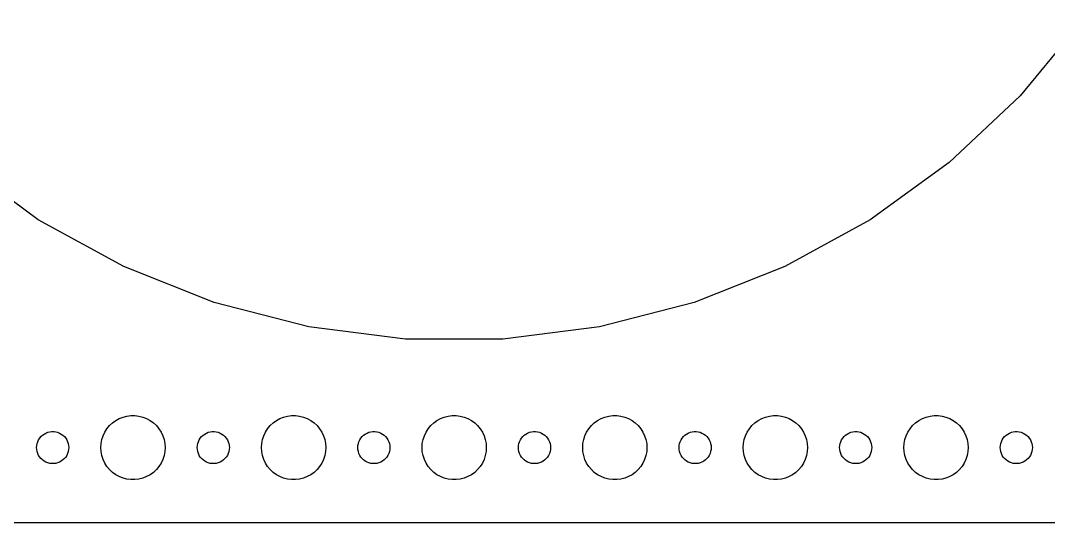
# Model space of a CAD drawing. Header units: metres. Extents: x -382 to 382, y -89 to 89.
# Drawn here: x -190.5 to -94.5, y -89.5 to -42.6 of the extents above; entities that cross this region are included whole.
import ezdxf

# ---------------------------------------------------------------- set-up
doc = ezdxf.new("R2010")
doc.units = ezdxf.units.M

msp = doc.modelspace()

# ---------------------------------------------------------------- linework, layer by layer
for p, q in [((-91.3463, -42.6144), (-97.1498, -49.6297)), ((-97.1498, -49.6297), (-103.787, -55.8622)), ((-188.847, -61.2138), (-196.213, -55.8622)), ((-103.787, -55.8622), (-111.153, -61.2138)), ((-180.869, -65.6), (-188.847, -61.2138)), ((-111.153, -61.2138), (-119.131, -65.6)), ((-172.404, -68.9516), (-180.869, -65.6)), ((-119.131, -65.6), (-127.596, -68.9516)), ((-163.585, -71.2158), (-172.404, -68.9516)), ((-127.596, -68.9516), (-136.415, -71.2158)), ((-154.552, -72.3569), (-163.585, -71.2158)), ((-136.415, -71.2158), (-145.448, -72.3569)), ((-145.448, -72.3569), (-154.552, -72.3569)), ((-181.277, -79.7855), (-180.927, -79.6468)), ((-180.927, -79.6468), (-180.562, -79.5531)), ((-180.562, -79.5531), (-180.188, -79.5059)), ((-180.188, -79.5059), (-179.812, -79.5059)), ((-179.812, -79.5059), (-179.438, -79.5531)), ((-179.438, -79.5531), (-179.073, -79.6468)), ((-179.073, -79.6468), (-178.723, -79.7855)), ((-166.277, -79.7855), (-165.927, -79.6468)), ((-165.927, -79.6468), (-165.562, -79.5531)), ((-165.562, -79.5531), (-165.188, -79.5059)), ((-165.188, -79.5059), (-164.812, -79.5059)), ((-164.812, -79.5059), (-164.438, -79.5531)), ((-164.438, -79.5531), (-164.073, -79.6468)), ((-164.073, -79.6468), (-163.723, -79.7855)), ((-151.277, -79.7855), (-150.927, -79.6468)), ((-150.927, -79.6468), (-150.562, -79.5531)), ((-150.562, -79.5531), (-150.188, -79.5059)), ((-150.188, -79.5059), (-149.812, -79.5059)), ((-149.812, -79.5059), (-149.438, -79.5531)), ((-149.438, -79.5531), (-149.073, -79.6468)), ((-149.073, -79.6468), (-148.723, -79.7855)), ((-136.277, -79.7855), (-135.927, -79.6468)), ((-135.927, -79.6468), (-135.562, -79.5531)), ((-135.562, -79.5531), (-135.188, -79.5059)), ((-135.188, -79.5059), (-134.812, -79.5059)), ((-134.812, -79.5059), (-134.438, -79.5531)), ((-134.438, -79.5531), (-134.073, -79.6468)), ((-134.073, -79.6468), (-133.723, -79.7855)), ((-121.277, -79.7855), (-120.927, -79.6468)), ((-120.927, -79.6468), (-120.562, -79.5531)), ((-120.562, -79.5531), (-120.188, -79.5059)), ((-120.188, -79.5059), (-119.812, -79.5059)), ((-119.812, -79.5059), (-119.438, -79.5531)), ((-119.438, -79.5531), (-119.073, -79.6468)), ((-119.073, -79.6468), (-118.723, -79.7855)), ((-106.277, -79.7855), (-105.927, -79.6468)), ((-105.927, -79.6468), (-105.562, -79.5531)), ((-105.562, -79.5531), (-105.188, -79.5059)), ((-105.188, -79.5059), (-104.812, -79.5059)), ((-104.812, -79.5059), (-104.438, -79.5531)), ((-104.438, -79.5531), (-104.073, -79.6468)), ((-104.073, -79.6468), (-103.723, -79.7855)), ((-182.427, -80.7366), (-182.187, -80.4464)), ((-182.187, -80.4464), (-181.912, -80.1885)), ((-181.912, -80.1885), (-181.607, -79.967)), ((-181.607, -79.967), (-181.277, -79.7855)), ((-178.723, -79.7855), (-178.393, -79.967)), ((-178.393, -79.967), (-178.088, -80.1885)), ((-178.088, -80.1885), (-177.813, -80.4464)), ((-177.813, -80.4464), (-177.573, -80.7366)), ((-167.427, -80.7366), (-167.187, -80.4464)), ((-167.187, -80.4464), (-166.912, -80.1885)), ((-166.912, -80.1885), (-166.607, -79.967)), ((-166.607, -79.967), (-166.277, -79.7855)), ((-163.723, -79.7855), (-163.393, -79.967)), ((-163.393, -79.967), (-163.088, -80.1885)), ((-163.088, -80.1885), (-162.813, -80.4464)), ((-162.813, -80.4464), (-162.573, -80.7366)), ((-152.427, -80.7366), (-152.187, -80.4464)), ((-152.187, -80.4464), (-151.912, -80.1885)), ((-151.912, -80.1885), (-151.607, -79.967)), ((-151.607, -79.967), (-151.277, -79.7855)), ((-148.723, -79.7855), (-148.393, -79.967)), ((-148.393, -79.967), (-148.088, -80.1885)), ((-148.088, -80.1885), (-147.813, -80.4464)), ((-147.813, -80.4464), (-147.573, -80.7366)), ((-137.427, -80.7366), (-137.187, -80.4464)), ((-137.187, -80.4464), (-136.912, -80.1885)), ((-136.912, -80.1885), (-136.607, -79.967)), ((-136.607, -79.967), (-136.277, -79.7855)), ((-133.723, -79.7855), (-133.393, -79.967)), ((-133.393, -79.967), (-133.088, -80.1885)), ((-133.088, -80.1885), (-132.813, -80.4464)), ((-132.813, -80.4464), (-132.573, -80.7366)), ((-122.427, -80.7366), (-122.187, -80.4464)), ((-122.187, -80.4464), (-121.912, -80.1885)), ((-121.912, -80.1885), (-121.607, -79.967)), ((-121.607, -79.967), (-121.277, -79.7855)), ((-118.723, -79.7855), (-118.393, -79.967)), ((-118.393, -79.967), (-118.088, -80.1885)), ((-118.088, -80.1885), (-117.813, -80.4464)), ((-117.813, -80.4464), (-117.573, -80.7366)), ((-107.427, -80.7366), (-107.187, -80.4464)), ((-107.187, -80.4464), (-106.912, -80.1885)), ((-106.912, -80.1885), (-106.607, -79.967)), ((-106.607, -79.967), (-106.277, -79.7855)), ((-103.723, -79.7855), (-103.393, -79.967)), ((-103.393, -79.967), (-103.088, -80.1885)), ((-103.088, -80.1885), (-102.813, -80.4464)), ((-102.813, -80.4464), (-102.573, -80.7366)), ((-188.714, -81.6183), (-188.593, -81.4732)), ((-188.593, -81.4732), (-188.456, -81.3442)), ((-188.456, -81.3442), (-188.304, -81.2335)), ((-188.304, -81.2335), (-188.139, -81.1428)), ((-188.139, -81.1428), (-187.964, -81.0734)), ((-187.964, -81.0734), (-187.781, -81.0266)), ((-187.781, -81.0266), (-187.594, -81.003)), ((-187.594, -81.003), (-187.406, -81.003)), ((-187.406, -81.003), (-187.219, -81.0266)), ((-187.219, -81.0266), (-187.036, -81.0734)), ((-187.036, -81.0734), (-186.861, -81.1428)), ((-186.861, -81.1428), (-186.696, -81.2335)), ((-186.696, -81.2335), (-186.544, -81.3442)), ((-186.544, -81.3442), (-186.407, -81.4732)), ((-186.407, -81.4732), (-186.286, -81.6183)), ((-182.906, -81.7539), (-182.789, -81.3956)), ((-182.789, -81.3956), (-182.629, -81.0547)), ((-182.629, -81.0547), (-182.427, -80.7366)), ((-177.573, -80.7366), (-177.371, -81.0547)), ((-177.371, -81.0547), (-177.211, -81.3956)), ((-177.211, -81.3956), (-177.094, -81.7539)), ((-173.714, -81.6183), (-173.593, -81.4732)), ((-173.593, -81.4732), (-173.456, -81.3442)), ((-173.456, -81.3442), (-173.304, -81.2335)), ((-173.304, -81.2335), (-173.139, -81.1428)), ((-173.139, -81.1428), (-172.964, -81.0734)), ((-172.964, -81.0734), (-172.781, -81.0266)), ((-172.781, -81.0266), (-172.594, -81.003)), ((-172.594, -81.003), (-172.406, -81.003)), ((-172.406, -81.003), (-172.219, -81.0266)), ((-172.219, -81.0266), (-172.036, -81.0734)), ((-172.036, -81.0734), (-171.861, -81.1428)), ((-171.861, -81.1428), (-171.696, -81.2335)), ((-171.696, -81.2335), (-171.544, -81.3442)), ((-171.544, -81.3442), (-171.407, -81.4732)), ((-171.407, -81.4732), (-171.286, -81.6183)), ((-167.906, -81.7539), (-167.789, -81.3956)), ((-167.789, -81.3956), (-167.629, -81.0547)), ((-167.629, -81.0547), (-167.427, -80.7366)), ((-162.573, -80.7366), (-162.371, -81.0547)), ((-162.371, -81.0547), (-162.211, -81.3956)), ((-162.211, -81.3956), (-162.094, -81.7539)), ((-158.714, -81.6183), (-158.593, -81.4732)), ((-158.593, -81.4732), (-158.456, -81.3442)), ((-158.456, -81.3442), (-158.304, -81.2335)), ((-158.304, -81.2335), (-158.139, -81.1428)), ((-158.139, -81.1428), (-157.964, -81.0734)), ((-157.964, -81.0734), (-157.781, -81.0266)), ((-157.781, -81.0266), (-157.594, -81.003)), ((-157.594, -81.003), (-157.406, -81.003)), ((-157.406, -81.003), (-157.219, -81.0266)), ((-157.219, -81.0266), (-157.036, -81.0734)), ((-157.036, -81.0734), (-156.861, -81.1428)), ((-156.861, -81.1428), (-156.696, -81.2335)), ((-156.696, -81.2335), (-156.544, -81.3442)), ((-156.544, -81.3442), (-156.407, -81.4732)), ((-156.407, -81.4732), (-156.286, -81.6183)), ((-152.906, -81.7539), (-152.789, -81.3956)), ((-152.789, -81.3956), (-152.629, -81.0547)), ((-152.629, -81.0547), (-152.427, -80.7366)), ((-147.573, -80.7366), (-147.371, -81.0547)), ((-147.371, -81.0547), (-147.211, -81.3956)), ((-147.211, -81.3956), (-147.094, -81.7539)), ((-143.714, -81.6183), (-143.593, -81.4732)), ((-143.593, -81.4732), (-143.456, -81.3442)), ((-143.456, -81.3442), (-143.304, -81.2335)), ((-143.304, -81.2335), (-143.139, -81.1428)), ((-143.139, -81.1428), (-142.964, -81.0734)), ((-142.964, -81.0734), (-142.781, -81.0266)), ((-142.781, -81.0266), (-142.594, -81.003)), ((-142.594, -81.003), (-142.406, -81.003)), ((-142.406, -81.003), (-142.219, -81.0266)), ((-142.219, -81.0266), (-142.036, -81.0734)), ((-142.036, -81.0734), (-141.861, -81.1428)), ((-141.861, -81.1428), (-141.696, -81.2335)), ((-141.696, -81.2335), (-141.544, -81.3442)), ((-141.544, -81.3442), (-141.407, -81.4732)), ((-141.407, -81.4732), (-141.286, -81.6183)), ((-137.906, -81.7539), (-137.789, -81.3956)), ((-137.789, -81.3956), (-137.629, -81.0547)), ((-137.629, -81.0547), (-137.427, -80.7366)), ((-132.573, -80.7366), (-132.371, -81.0547)), ((-132.371, -81.0547), (-132.211, -81.3956)), ((-132.211, -81.3956), (-132.094, -81.7539)), ((-128.714, -81.6183), (-128.593, -81.4732)), ((-128.593, -81.4732), (-128.456, -81.3442)), ((-128.456, -81.3442), (-128.304, -81.2335)), ((-128.304, -81.2335), (-128.139, -81.1428)), ((-128.139, -81.1428), (-127.964, -81.0734)), ((-127.964, -81.0734), (-127.781, -81.0266)), ((-127.781, -81.0266), (-127.594, -81.003)), ((-127.594, -81.003), (-127.406, -81.003)), ((-127.406, -81.003), (-127.219, -81.0266)), ((-127.219, -81.0266), (-127.036, -81.0734)), ((-127.036, -81.0734), (-126.861, -81.1428)), ((-126.861, -81.1428), (-126.696, -81.2335)), ((-126.696, -81.2335), (-126.544, -81.3442)), ((-126.544, -81.3442), (-126.407, -81.4732)), ((-126.407, -81.4732), (-126.286, -81.6183)), ((-122.906, -81.7539), (-122.789, -81.3956)), ((-122.789, -81.3956), (-122.629, -81.0547)), ((-122.629, -81.0547), (-122.427, -80.7366)), ((-117.573, -80.7366), (-117.371, -81.0547)), ((-117.371, -81.0547), (-117.211, -81.3956)), ((-117.211, -81.3956), (-117.094, -81.7539)), ((-113.714, -81.6183), (-113.593, -81.4732)), ((-113.593, -81.4732), (-113.456, -81.3442)), ((-113.456, -81.3442), (-113.304, -81.2335)), ((-113.304, -81.2335), (-113.139, -81.1428)), ((-113.139, -81.1428), (-112.964, -81.0734)), ((-112.964, -81.0734), (-112.781, -81.0266)), ((-112.781, -81.0266), (-112.594, -81.003)), ((-112.594, -81.003), (-112.406, -81.003)), ((-112.406, -81.003), (-112.219, -81.0266)), ((-112.219, -81.0266), (-112.036, -81.0734)), ((-112.036, -81.0734), (-111.861, -81.1428)), ((-111.861, -81.1428), (-111.696, -81.2335)), ((-111.696, -81.2335), (-111.544, -81.3442)), ((-111.544, -81.3442), (-111.407, -81.4732)), ((-111.407, -81.4732), (-111.286, -81.6183)), ((-107.906, -81.7539), (-107.789, -81.3956)), ((-107.789, -81.3956), (-107.629, -81.0547)), ((-107.629, -81.0547), (-107.427, -80.7366)), ((-102.573, -80.7366), (-102.371, -81.0547)), ((-102.371, -81.0547), (-102.211, -81.3956)), ((-102.211, -81.3956), (-102.094, -81.7539)), ((-98.7135, -81.6183), (-98.5934, -81.4732)), ((-98.5934, -81.4732), (-98.4561, -81.3442)), ((-98.4561, -81.3442), (-98.3037, -81.2335)), ((-98.3037, -81.2335), (-98.1387, -81.1428)), ((-98.1387, -81.1428), (-97.9635, -81.0734)), ((-97.9635, -81.0734), (-97.7811, -81.0266)), ((-97.7811, -81.0266), (-97.5942, -81.003)), ((-97.5942, -81.003), (-97.4058, -81.003)), ((-97.4058, -81.003), (-97.2189, -81.0266)), ((-97.2189, -81.0266), (-97.0365, -81.0734)), ((-97.0365, -81.0734), (-96.8613, -81.1428)), ((-96.8613, -81.1428), (-96.6963, -81.2335)), ((-96.6963, -81.2335), (-96.5439, -81.3442)), ((-96.5439, -81.3442), (-96.4065, -81.4732)), ((-96.4065, -81.4732), (-96.2865, -81.6183)), ((-189, -82.5), (-188.988, -82.312)), ((-188.988, -82.688), (-189, -82.5)), ((-188.988, -82.312), (-188.953, -82.127)), ((-188.953, -82.127), (-188.895, -81.9478)), ((-188.895, -81.9478), (-188.814, -81.7774)), ((-188.814, -81.7774), (-188.714, -81.6183)), ((-186.286, -81.6183), (-186.186, -81.7774)), ((-186.186, -81.7774), (-186.105, -81.9478)), ((-186.105, -81.9478), (-186.047, -82.127)), ((-186.047, -82.127), (-186.012, -82.312)), ((-186.012, -82.312), (-186, -82.5)), ((-186, -82.5), (-186.012, -82.688)), ((-183, -82.5), (-182.976, -82.124)), ((-182.976, -82.876), (-183, -82.5)), ((-182.976, -82.124), (-182.906, -81.7539)), ((-177.094, -81.7539), (-177.024, -82.124)), ((-177.024, -82.124), (-177, -82.5)), ((-177, -82.5), (-177.024, -82.876)), ((-174, -82.5), (-173.988, -82.312)), ((-173.988, -82.688), (-174, -82.5)), ((-173.988, -82.312), (-173.953, -82.127)), ((-173.953, -82.127), (-173.895, -81.9478)), ((-173.895, -81.9478), (-173.814, -81.7774)), ((-173.814, -81.7774), (-173.714, -81.6183)), ((-171.286, -81.6183), (-171.186, -81.7774)), ((-171.186, -81.7774), (-171.105, -81.9478)), ((-171.105, -81.9478), (-171.047, -82.127)), ((-171.047, -82.127), (-171.012, -82.312)), ((-171.012, -82.312), (-171, -82.5)), ((-171, -82.5), (-171.012, -82.688)), ((-168, -82.5), (-167.976, -82.124)), ((-167.976, -82.876), (-168, -82.5)), ((-167.976, -82.124), (-167.906, -81.7539)), ((-162.094, -81.7539), (-162.024, -82.124)), ((-162.024, -82.124), (-162, -82.5)), ((-162, -82.5), (-162.024, -82.876)), ((-159, -82.5), (-158.988, -82.312)), ((-158.988, -82.688), (-159, -82.5)), ((-158.988, -82.312), (-158.953, -82.127)), ((-158.953, -82.127), (-158.895, -81.9478)), ((-158.895, -81.9478), (-158.814, -81.7774)), ((-158.814, -81.7774), (-158.714, -81.6183)), ((-156.286, -81.6183), (-156.186, -81.7774)), ((-156.186, -81.7774), (-156.105, -81.9478)), ((-156.105, -81.9478), (-156.047, -82.127)), ((-156.047, -82.127), (-156.012, -82.312)), ((-156.012, -82.312), (-156, -82.5)), ((-156, -82.5), (-156.012, -82.688)), ((-153, -82.5), (-152.976, -82.124)), ((-152.976, -82.876), (-153, -82.5)), ((-152.976, -82.124), (-152.906, -81.7539)), ((-147.094, -81.7539), (-147.024, -82.124)), ((-147.024, -82.124), (-147, -82.5)), ((-147, -82.5), (-147.024, -82.876)), ((-144, -82.5), (-143.988, -82.312)), ((-143.988, -82.688), (-144, -82.5)), ((-143.988, -82.312), (-143.953, -82.127)), ((-143.953, -82.127), (-143.895, -81.9478)), ((-143.895, -81.9478), (-143.814, -81.7774)), ((-143.814, -81.7774), (-143.714, -81.6183)), ((-141.286, -81.6183), (-141.186, -81.7774)), ((-141.186, -81.7774), (-141.105, -81.9478)), ((-141.105, -81.9478), (-141.047, -82.127)), ((-141.047, -82.127), (-141.012, -82.312)), ((-141.012, -82.312), (-141, -82.5)), ((-141, -82.5), (-141.012, -82.688)), ((-138, -82.5), (-137.976, -82.124)), ((-137.976, -82.876), (-138, -82.5)), ((-137.976, -82.124), (-137.906, -81.7539)), ((-132.094, -81.7539), (-132.024, -82.124)), ((-132.024, -82.124), (-132, -82.5)), ((-132, -82.5), (-132.024, -82.876)), ((-129, -82.5), (-128.988, -82.312)), ((-128.988, -82.688), (-129, -82.5)), ((-128.988, -82.312), (-128.953, -82.127)), ((-128.953, -82.127), (-128.895, -81.9478)), ((-128.895, -81.9478), (-128.814, -81.7774)), ((-128.814, -81.7774), (-128.714, -81.6183)), ((-126.286, -81.6183), (-126.186, -81.7774)), ((-126.186, -81.7774), (-126.105, -81.9478)), ((-126.105, -81.9478), (-126.047, -82.127)), ((-126.047, -82.127), (-126.012, -82.312)), ((-126.012, -82.312), (-126, -82.5)), ((-126, -82.5), (-126.012, -82.688)), ((-123, -82.5), (-122.976, -82.124)), ((-122.976, -82.876), (-123, -82.5)), ((-122.976, -82.124), (-122.906, -81.7539)), ((-117.094, -81.7539), (-117.024, -82.124)), ((-117.024, -82.124), (-117, -82.5)), ((-117, -82.5), (-117.024, -82.876)), ((-114, -82.5), (-113.988, -82.312)), ((-113.988, -82.688), (-114, -82.5)), ((-113.988, -82.312), (-113.953, -82.127)), ((-113.953, -82.127), (-113.895, -81.9478)), ((-113.895, -81.9478), (-113.814, -81.7774)), ((-113.814, -81.7774), (-113.714, -81.6183)), ((-111.286, -81.6183), (-111.186, -81.7774)), ((-111.186, -81.7774), (-111.105, -81.9478)), ((-111.105, -81.9478), (-111.047, -82.127)), ((-111.047, -82.127), (-111.012, -82.312)), ((-111.012, -82.312), (-111, -82.5)), ((-111, -82.5), (-111.012, -82.688)), ((-108, -82.5), (-107.976, -82.124)), ((-107.976, -82.876), (-108, -82.5)), ((-107.976, -82.124), (-107.906, -81.7539)), ((-102.094, -81.7539), (-102.024, -82.124)), ((-102.024, -82.124), (-102, -82.5)), ((-102, -82.5), (-102.024, -82.876)), ((-99, -82.5), (-98.9882, -82.312)), ((-98.9882, -82.688), (-99, -82.5)), ((-98.9882, -82.312), (-98.9529, -82.127)), ((-98.9529, -82.127), (-98.8947, -81.9478)), ((-98.8947, -81.9478), (-98.8145, -81.7774)), ((-98.8145, -81.7774), (-98.7135, -81.6183)), ((-96.2865, -81.6183), (-96.1855, -81.7774)), ((-96.1855, -81.7774), (-96.1053, -81.9478)), ((-96.1053, -81.9478), (-96.0471, -82.127)), ((-96.0471, -82.127), (-96.0118, -82.312)), ((-96.0118, -82.312), (-96, -82.5)), ((-96, -82.5), (-96.0118, -82.688)), ((-188.953, -82.873), (-188.988, -82.688)), ((-188.895, -83.0522), (-188.953, -82.873)), ((-188.814, -83.2226), (-188.895, -83.0522)), ((-188.714, -83.3817), (-188.814, -83.2226)), ((-188.593, -83.5268), (-188.714, -83.3817)), ((-186.286, -83.3817), (-186.407, -83.5268)), ((-186.186, -83.2226), (-186.286, -83.3817)), ((-186.105, -83.0522), (-186.186, -83.2226)), ((-186.047, -82.873), (-186.105, -83.0522)), ((-186.012, -82.688), (-186.047, -82.873)), ((-182.906, -83.2461), (-182.976, -82.876)), ((-182.789, -83.6044), (-182.906, -83.2461)), ((-177.094, -83.2461), (-177.211, -83.6044)), ((-177.024, -82.876), (-177.094, -83.2461)), ((-173.953, -82.873), (-173.988, -82.688)), ((-173.895, -83.0522), (-173.953, -82.873)), ((-173.814, -83.2226), (-173.895, -83.0522)), ((-173.714, -83.3817), (-173.814, -83.2226)), ((-173.593, -83.5268), (-173.714, -83.3817)), ((-171.286, -83.3817), (-171.407, -83.5268)), ((-171.186, -83.2226), (-171.286, -83.3817)), ((-171.105, -83.0522), (-171.186, -83.2226)), ((-171.047, -82.873), (-171.105, -83.0522)), ((-171.012, -82.688), (-171.047, -82.873)), ((-167.906, -83.2461), (-167.976, -82.876)), ((-167.789, -83.6044), (-167.906, -83.2461)), ((-162.094, -83.2461), (-162.211, -83.6044)), ((-162.024, -82.876), (-162.094, -83.2461)), ((-158.953, -82.873), (-158.988, -82.688)), ((-158.895, -83.0522), (-158.953, -82.873)), ((-158.814, -83.2226), (-158.895, -83.0522)), ((-158.714, -83.3817), (-158.814, -83.2226)), ((-158.593, -83.5268), (-158.714, -83.3817)), ((-156.286, -83.3817), (-156.407, -83.5268)), ((-156.186, -83.2226), (-156.286, -83.3817)), ((-156.105, -83.0522), (-156.186, -83.2226)), ((-156.047, -82.873), (-156.105, -83.0522)), ((-156.012, -82.688), (-156.047, -82.873)), ((-152.906, -83.2461), (-152.976, -82.876)), ((-152.789, -83.6044), (-152.906, -83.2461)), ((-147.094, -83.2461), (-147.211, -83.6044)), ((-147.024, -82.876), (-147.094, -83.2461)), ((-143.953, -82.873), (-143.988, -82.688)), ((-143.895, -83.0522), (-143.953, -82.873)), ((-143.814, -83.2226), (-143.895, -83.0522)), ((-143.714, -83.3817), (-143.814, -83.2226)), ((-143.593, -83.5268), (-143.714, -83.3817)), ((-141.286, -83.3817), (-141.407, -83.5268)), ((-141.186, -83.2226), (-141.286, -83.3817)), ((-141.105, -83.0522), (-141.186, -83.2226)), ((-141.047, -82.873), (-141.105, -83.0522)), ((-141.012, -82.688), (-141.047, -82.873)), ((-137.906, -83.2461), (-137.976, -82.876)), ((-137.789, -83.6044), (-137.906, -83.2461)), ((-132.094, -83.2461), (-132.211, -83.6044)), ((-132.024, -82.876), (-132.094, -83.2461)), ((-128.953, -82.873), (-128.988, -82.688)), ((-128.895, -83.0522), (-128.953, -82.873)), ((-128.814, -83.2226), (-128.895, -83.0522)), ((-128.714, -83.3817), (-128.814, -83.2226)), ((-128.593, -83.5268), (-128.714, -83.3817)), ((-126.286, -83.3817), (-126.407, -83.5268)), ((-126.186, -83.2226), (-126.286, -83.3817)), ((-126.105, -83.0522), (-126.186, -83.2226)), ((-126.047, -82.873), (-126.105, -83.0522)), ((-126.012, -82.688), (-126.047, -82.873)), ((-122.906, -83.2461), (-122.976, -82.876)), ((-122.789, -83.6044), (-122.906, -83.2461)), ((-117.094, -83.2461), (-117.211, -83.6044)), ((-117.024, -82.876), (-117.094, -83.2461)), ((-113.953, -82.873), (-113.988, -82.688)), ((-113.895, -83.0522), (-113.953, -82.873)), ((-113.814, -83.2226), (-113.895, -83.0522)), ((-113.714, -83.3817), (-113.814, -83.2226)), ((-113.593, -83.5268), (-113.714, -83.3817)), ((-111.286, -83.3817), (-111.407, -83.5268)), ((-111.186, -83.2226), (-111.286, -83.3817)), ((-111.105, -83.0522), (-111.186, -83.2226)), ((-111.047, -82.873), (-111.105, -83.0522)), ((-111.012, -82.688), (-111.047, -82.873)), ((-107.906, -83.2461), (-107.976, -82.876)), ((-107.789, -83.6044), (-107.906, -83.2461)), ((-102.094, -83.2461), (-102.211, -83.6044)), ((-102.024, -82.876), (-102.094, -83.2461)), ((-98.9529, -82.873), (-98.9882, -82.688)), ((-98.8947, -83.0522), (-98.9529, -82.873)), ((-98.8145, -83.2226), (-98.8947, -83.0522)), ((-98.7135, -83.3817), (-98.8145, -83.2226)), ((-98.5934, -83.5268), (-98.7135, -83.3817)), ((-96.2865, -83.3817), (-96.4065, -83.5268)), ((-96.1855, -83.2226), (-96.2865, -83.3817)), ((-96.1053, -83.0522), (-96.1855, -83.2226)), ((-96.0471, -82.873), (-96.1053, -83.0522)), ((-96.0118, -82.688), (-96.0471, -82.873)), ((-188.456, -83.6558), (-188.593, -83.5268)), ((-188.304, -83.7665), (-188.456, -83.6558)), ((-188.139, -83.8572), (-188.304, -83.7665)), ((-187.964, -83.9266), (-188.139, -83.8572)), ((-187.781, -83.9734), (-187.964, -83.9266)), ((-187.594, -83.997), (-187.781, -83.9734)), ((-187.406, -83.997), (-187.594, -83.997)), ((-187.219, -83.9734), (-187.406, -83.997)), ((-187.036, -83.9266), (-187.219, -83.9734)), ((-186.861, -83.8572), (-187.036, -83.9266)), ((-186.696, -83.7665), (-186.861, -83.8572)), ((-186.544, -83.6558), (-186.696, -83.7665)), ((-186.407, -83.5268), (-186.544, -83.6558)), ((-182.629, -83.9453), (-182.789, -83.6044)), ((-182.427, -84.2634), (-182.629, -83.9453)), ((-182.187, -84.5536), (-182.427, -84.2634)), ((-177.573, -84.2634), (-177.813, -84.5536)), ((-177.371, -83.9453), (-177.573, -84.2634)), ((-177.211, -83.6044), (-177.371, -83.9453)), ((-173.456, -83.6558), (-173.593, -83.5268)), ((-173.304, -83.7665), (-173.456, -83.6558)), ((-173.139, -83.8572), (-173.304, -83.7665)), ((-172.964, -83.9266), (-173.139, -83.8572)), ((-172.781, -83.9734), (-172.964, -83.9266)), ((-172.594, -83.997), (-172.781, -83.9734)), ((-172.406, -83.997), (-172.594, -83.997)), ((-172.219, -83.9734), (-172.406, -83.997)), ((-172.036, -83.9266), (-172.219, -83.9734)), ((-171.861, -83.8572), (-172.036, -83.9266)), ((-171.696, -83.7665), (-171.861, -83.8572)), ((-171.544, -83.6558), (-171.696, -83.7665)), ((-171.407, -83.5268), (-171.544, -83.6558)), ((-167.629, -83.9453), (-167.789, -83.6044)), ((-167.427, -84.2634), (-167.629, -83.9453)), ((-167.187, -84.5536), (-167.427, -84.2634)), ((-162.573, -84.2634), (-162.813, -84.5536)), ((-162.371, -83.9453), (-162.573, -84.2634)), ((-162.211, -83.6044), (-162.371, -83.9453)), ((-158.456, -83.6558), (-158.593, -83.5268)), ((-158.304, -83.7665), (-158.456, -83.6558)), ((-158.139, -83.8572), (-158.304, -83.7665)), ((-157.964, -83.9266), (-158.139, -83.8572)), ((-157.781, -83.9734), (-157.964, -83.9266)), ((-157.594, -83.997), (-157.781, -83.9734)), ((-157.406, -83.997), (-157.594, -83.997)), ((-157.219, -83.9734), (-157.406, -83.997)), ((-157.036, -83.9266), (-157.219, -83.9734)), ((-156.861, -83.8572), (-157.036, -83.9266)), ((-156.696, -83.7665), (-156.861, -83.8572)), ((-156.544, -83.6558), (-156.696, -83.7665)), ((-156.407, -83.5268), (-156.544, -83.6558)), ((-152.629, -83.9453), (-152.789, -83.6044)), ((-152.427, -84.2634), (-152.629, -83.9453)), ((-152.187, -84.5536), (-152.427, -84.2634)), ((-147.573, -84.2634), (-147.813, -84.5536)), ((-147.371, -83.9453), (-147.573, -84.2634)), ((-147.211, -83.6044), (-147.371, -83.9453)), ((-143.456, -83.6558), (-143.593, -83.5268)), ((-143.304, -83.7665), (-143.456, -83.6558)), ((-143.139, -83.8572), (-143.304, -83.7665)), ((-142.964, -83.9266), (-143.139, -83.8572)), ((-142.781, -83.9734), (-142.964, -83.9266)), ((-142.594, -83.997), (-142.781, -83.9734)), ((-142.406, -83.997), (-142.594, -83.997)), ((-142.219, -83.9734), (-142.406, -83.997)), ((-142.036, -83.9266), (-142.219, -83.9734)), ((-141.861, -83.8572), (-142.036, -83.9266)), ((-141.696, -83.7665), (-141.861, -83.8572)), ((-141.544, -83.6558), (-141.696, -83.7665)), ((-141.407, -83.5268), (-141.544, -83.6558)), ((-137.629, -83.9453), (-137.789, -83.6044)), ((-137.427, -84.2634), (-137.629, -83.9453)), ((-137.187, -84.5536), (-137.427, -84.2634)), ((-132.573, -84.2634), (-132.813, -84.5536)), ((-132.371, -83.9453), (-132.573, -84.2634)), ((-132.211, -83.6044), (-132.371, -83.9453)), ((-128.456, -83.6558), (-128.593, -83.5268)), ((-128.304, -83.7665), (-128.456, -83.6558)), ((-128.139, -83.8572), (-128.304, -83.7665)), ((-127.964, -83.9266), (-128.139, -83.8572)), ((-127.781, -83.9734), (-127.964, -83.9266)), ((-127.594, -83.997), (-127.781, -83.9734)), ((-127.406, -83.997), (-127.594, -83.997)), ((-127.219, -83.9734), (-127.406, -83.997)), ((-127.036, -83.9266), (-127.219, -83.9734)), ((-126.861, -83.8572), (-127.036, -83.9266)), ((-126.696, -83.7665), (-126.861, -83.8572)), ((-126.544, -83.6558), (-126.696, -83.7665)), ((-126.407, -83.5268), (-126.544, -83.6558)), ((-122.629, -83.9453), (-122.789, -83.6044)), ((-122.427, -84.2634), (-122.629, -83.9453)), ((-122.187, -84.5536), (-122.427, -84.2634)), ((-117.573, -84.2634), (-117.813, -84.5536)), ((-117.371, -83.9453), (-117.573, -84.2634)), ((-117.211, -83.6044), (-117.371, -83.9453)), ((-113.456, -83.6558), (-113.593, -83.5268)), ((-113.304, -83.7665), (-113.456, -83.6558)), ((-113.139, -83.8572), (-113.304, -83.7665)), ((-112.964, -83.9266), (-113.139, -83.8572)), ((-112.781, -83.9734), (-112.964, -83.9266)), ((-112.594, -83.997), (-112.781, -83.9734)), ((-112.406, -83.997), (-112.594, -83.997)), ((-112.219, -83.9734), (-112.406, -83.997)), ((-112.036, -83.9266), (-112.219, -83.9734)), ((-111.861, -83.8572), (-112.036, -83.9266)), ((-111.696, -83.7665), (-111.861, -83.8572)), ((-111.544, -83.6558), (-111.696, -83.7665)), ((-111.407, -83.5268), (-111.544, -83.6558)), ((-107.629, -83.9453), (-107.789, -83.6044)), ((-107.427, -84.2634), (-107.629, -83.9453)), ((-107.187, -84.5536), (-107.427, -84.2634)), ((-102.573, -84.2634), (-102.813, -84.5536)), ((-102.371, -83.9453), (-102.573, -84.2634)), ((-102.211, -83.6044), (-102.371, -83.9453)), ((-98.4561, -83.6558), (-98.5934, -83.5268)), ((-98.3037, -83.7665), (-98.4561, -83.6558)), ((-98.1387, -83.8572), (-98.3037, -83.7665)), ((-97.9635, -83.9266), (-98.1387, -83.8572)), ((-97.7811, -83.9734), (-97.9635, -83.9266)), ((-97.5942, -83.997), (-97.7811, -83.9734)), ((-97.4058, -83.997), (-97.5942, -83.997)), ((-97.2189, -83.9734), (-97.4058, -83.997)), ((-97.0365, -83.9266), (-97.2189, -83.9734)), ((-96.8613, -83.8572), (-97.0365, -83.9266)), ((-96.6963, -83.7665), (-96.8613, -83.8572)), ((-96.5439, -83.6558), (-96.6963, -83.7665)), ((-96.4065, -83.5268), (-96.5439, -83.6558)), ((-181.912, -84.8115), (-182.187, -84.5536)), ((-181.607, -85.033), (-181.912, -84.8115)), ((-181.277, -85.2145), (-181.607, -85.033)), ((-180.927, -85.3532), (-181.277, -85.2145)), ((-180.562, -85.4469), (-180.927, -85.3532)), ((-179.073, -85.3532), (-179.438, -85.4469)), ((-178.723, -85.2145), (-179.073, -85.3532)), ((-178.393, -85.033), (-178.723, -85.2145)), ((-178.088, -84.8115), (-178.393, -85.033)), ((-177.813, -84.5536), (-178.088, -84.8115)), ((-166.912, -84.8115), (-167.187, -84.5536)), ((-166.607, -85.033), (-166.912, -84.8115)), ((-166.277, -85.2145), (-166.607, -85.033)), ((-165.927, -85.3532), (-166.277, -85.2145)), ((-165.562, -85.4469), (-165.927, -85.3532)), ((-164.073, -85.3532), (-164.438, -85.4469)), ((-163.723, -85.2145), (-164.073, -85.3532)), ((-163.393, -85.033), (-163.723, -85.2145)), ((-163.088, -84.8115), (-163.393, -85.033)), ((-162.813, -84.5536), (-163.088, -84.8115)), ((-151.912, -84.8115), (-152.187, -84.5536)), ((-151.607, -85.033), (-151.912, -84.8115)), ((-151.277, -85.2145), (-151.607, -85.033)), ((-150.927, -85.3532), (-151.277, -85.2145)), ((-150.562, -85.4469), (-150.927, -85.3532)), ((-149.073, -85.3532), (-149.438, -85.4469)), ((-148.723, -85.2145), (-149.073, -85.3532)), ((-148.393, -85.033), (-148.723, -85.2145)), ((-148.088, -84.8115), (-148.393, -85.033)), ((-147.813, -84.5536), (-148.088, -84.8115)), ((-136.912, -84.8115), (-137.187, -84.5536)), ((-136.607, -85.033), (-136.912, -84.8115)), ((-136.277, -85.2145), (-136.607, -85.033)), ((-135.927, -85.3532), (-136.277, -85.2145)), ((-135.562, -85.4469), (-135.927, -85.3532)), ((-134.073, -85.3532), (-134.438, -85.4469)), ((-133.723, -85.2145), (-134.073, -85.3532)), ((-133.393, -85.033), (-133.723, -85.2145)), ((-133.088, -84.8115), (-133.393, -85.033)), ((-132.813, -84.5536), (-133.088, -84.8115)), ((-121.912, -84.8115), (-122.187, -84.5536)), ((-121.607, -85.033), (-121.912, -84.8115)), ((-121.277, -85.2145), (-121.607, -85.033)), ((-120.927, -85.3532), (-121.277, -85.2145)), ((-120.562, -85.4469), (-120.927, -85.3532)), ((-119.073, -85.3532), (-119.438, -85.4469)), ((-118.723, -85.2145), (-119.073, -85.3532)), ((-118.393, -85.033), (-118.723, -85.2145)), ((-118.088, -84.8115), (-118.393, -85.033)), ((-117.813, -84.5536), (-118.088, -84.8115)), ((-106.912, -84.8115), (-107.187, -84.5536)), ((-106.607, -85.033), (-106.912, -84.8115)), ((-106.277, -85.2145), (-106.607, -85.033)), ((-105.927, -85.3532), (-106.277, -85.2145)), ((-105.562, -85.4469), (-105.927, -85.3532)), ((-104.073, -85.3532), (-104.438, -85.4469)), ((-103.723, -85.2145), (-104.073, -85.3532)), ((-103.393, -85.033), (-103.723, -85.2145)), ((-103.088, -84.8115), (-103.393, -85.033)), ((-102.813, -84.5536), (-103.088, -84.8115)), ((-180.188, -85.4941), (-180.562, -85.4469)), ((-179.812, -85.4941), (-180.188, -85.4941)), ((-179.438, -85.4469), (-179.812, -85.4941)), ((-165.188, -85.4941), (-165.562, -85.4469)), ((-164.812, -85.4941), (-165.188, -85.4941)), ((-164.438, -85.4469), (-164.812, -85.4941)), ((-150.188, -85.4941), (-150.562, -85.4469)), ((-149.812, -85.4941), (-150.188, -85.4941)), ((-149.438, -85.4469), (-149.812, -85.4941)), ((-135.188, -85.4941), (-135.562, -85.4469)), ((-134.812, -85.4941), (-135.188, -85.4941)), ((-134.438, -85.4469), (-134.812, -85.4941)), ((-120.188, -85.4941), (-120.562, -85.4469)), ((-119.812, -85.4941), (-120.188, -85.4941)), ((-119.438, -85.4469), (-119.812, -85.4941)), ((-105.188, -85.4941), (-105.562, -85.4469)), ((-104.812, -85.4941), (-105.188, -85.4941)), ((-104.438, -85.4469), (-104.812, -85.4941)), ((-377.314, -89.4901), (377.314, -89.4901))]:
    msp.add_line(p, q)

doc.saveas('drawing.dxf')
